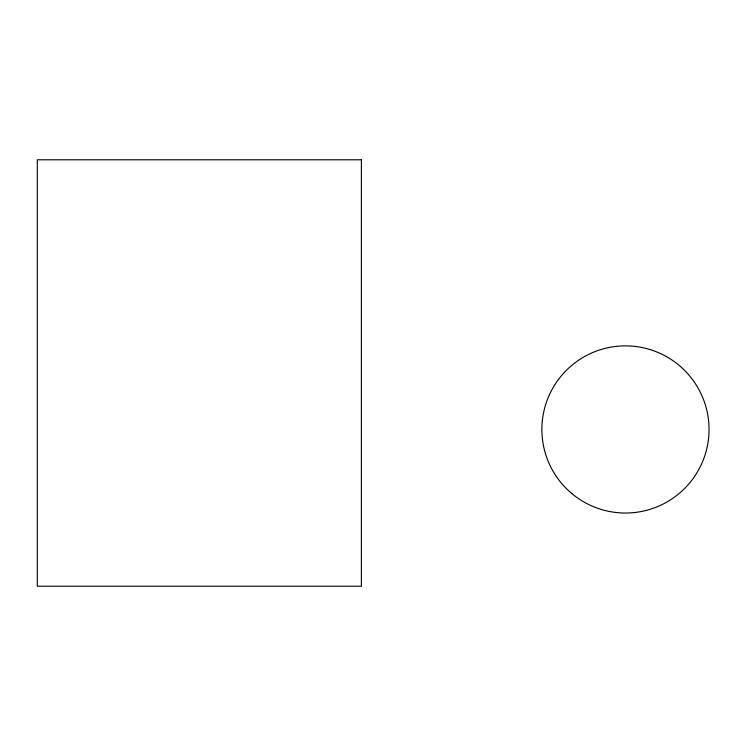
<?xml version="1.0" encoding="UTF-8"?>
<svg xmlns="http://www.w3.org/2000/svg" width="746" height="746" viewBox="0 0 746 746"><rect width="100%" height="100%" fill="white"/><g stroke="black" fill="none" stroke-linecap="round" stroke-linejoin="round"><path stroke-width="1.12" d="M361.39 159.784L37.3 159.784L37.3 586.216L361.39 586.216L361.39 159.784M571.902 493.619A83.58 83.58 0 0 0 707.805 443.739A83.58 83.58 0 0 0 596.66 350.984A83.58 83.58 0 0 0 571.902 493.619"/></g></svg>
